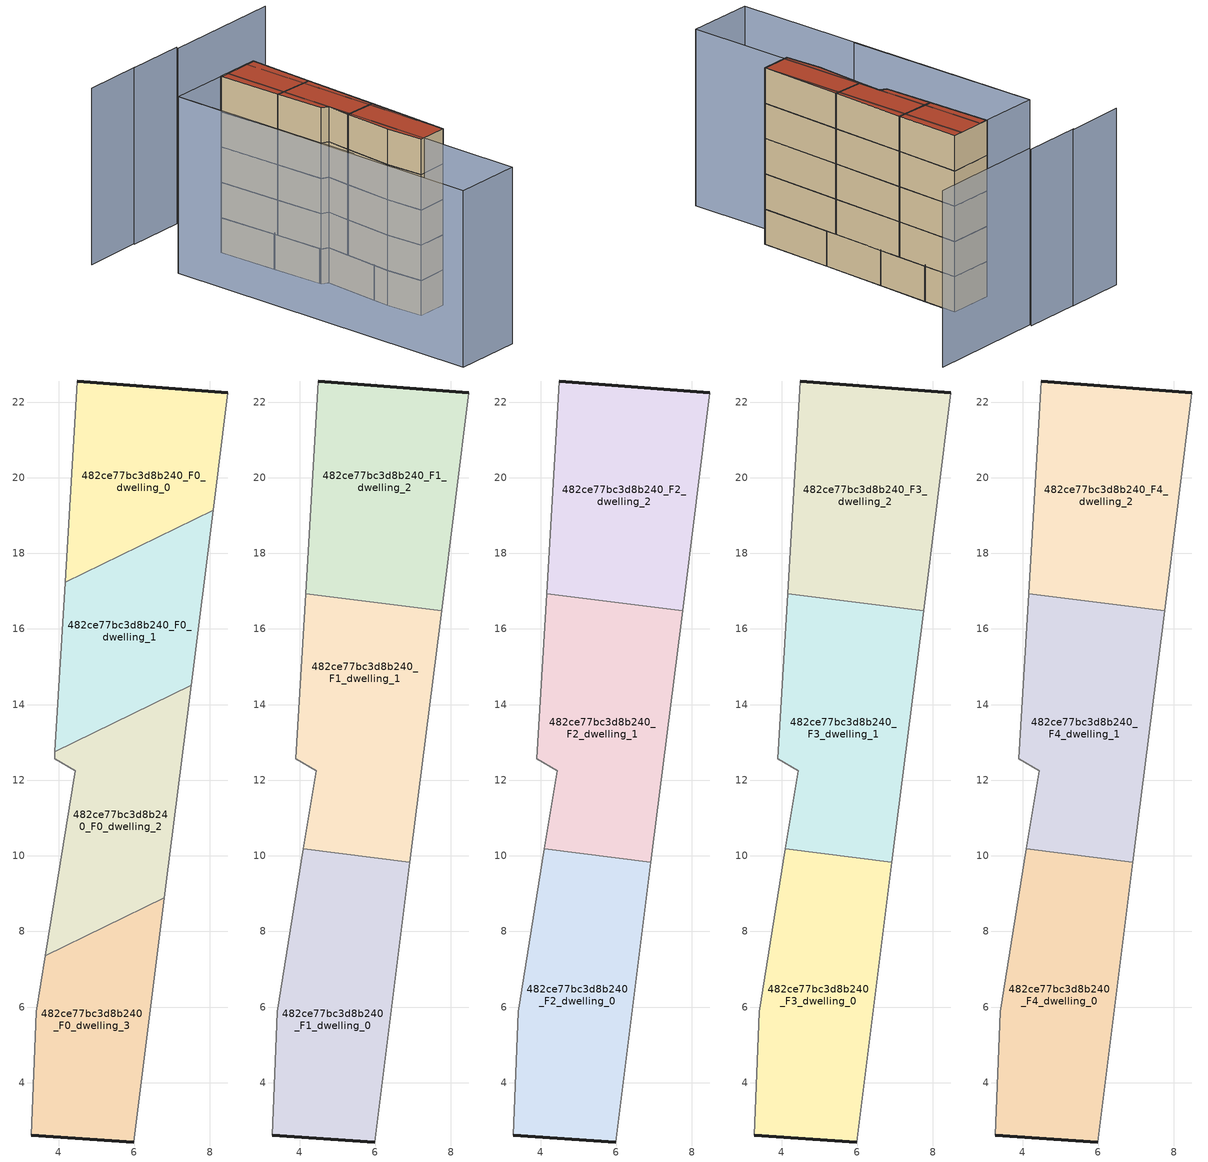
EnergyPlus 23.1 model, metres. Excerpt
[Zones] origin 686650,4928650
482ce77bc3d8b240_F0_dwelling_0
 floor ground (EU_floor_Construction): 8.09,19.15 8.48,22.25 4.5,22.56 4.18,17.23 z0
 wall outside (EU_wall_Construction): 4.5,22.56 8.48,22.25 z0:3
 wall adiabatic (EU_wall_Construction): 4.18,17.23 4.5,22.56 / 8.48,22.25 8.09,19.15 z0:3
 wall to 482ce77bc3d8b240_F0_dwelling_1 (EU_wall_Construction): 8.09,19.15 4.18,17.23 z0:3
482ce77bc3d8b240_F0_dwelling_1
 floor ground (EU_floor_Construction): 7.51,14.51 8.09,19.15 4.18,17.23 3.91,12.75 z0
 wall adiabatic (EU_wall_Construction): 3.91,12.75 4.18,17.23 / 8.09,19.15 7.51,14.51 z0:3
 wall to 482ce77bc3d8b240_F0_dwelling_2 (EU_wall_Construction): 7.51,14.51 3.9,12.75 z0:3
482ce77bc3d8b240_F0_dwelling_2
 floor ground (EU_floor_Construction): 6.8,8.9 7.51,14.51 3.91,12.75 3.89,12.57 4.44,12.25 3.64,7.35 z0
 wall adiabatic (EU_wall_Construction): 7.51,14.51 6.8,8.9 / 3.64,7.35 4.44,12.25 3.89,12.57 3.91,12.75 z0:3
 wall to 482ce77bc3d8b240_F0_dwelling_3 (EU_wall_Construction): 6.8,8.9 3.64,7.35 z0:3
482ce77bc3d8b240_F0_dwelling_3
 floor ground (EU_floor_Construction): 5.99,2.43 6.8,8.9 3.64,7.35 3.4,5.88 3.27,2.61 z0
 wall outside (EU_wall_Construction): 5.99,2.43 3.27,2.61 z0:3
 wall adiabatic (EU_wall_Construction): 3.27,2.61 3.4,5.88 3.64,7.35 / 6.8,8.9 5.99,2.43 z0:3
482ce77bc3d8b240_F1_dwelling_0
 floor to 482ce77bc3d8b240_F0_dwelling_2 (EU_floor_Construction): 6.8,8.9 6.92,9.83 4.1,10.18 3.64,7.35 z3
 floor to 482ce77bc3d8b240_F0_dwelling_3 (EU_floor_Construction): 5.99,2.43 6.8,8.9 3.64,7.35 3.4,5.88 3.27,2.61 z3
 wall outside (EU_wall_Construction): 5.99,2.43 3.27,2.61 z3:6
 wall adiabatic (EU_wall_Construction): 3.27,2.61 3.4,5.88 4.1,10.18 / 6.92,9.83 5.99,2.43 z3:6
 wall to 482ce77bc3d8b240_F1_dwelling_1 (EU_wall_Construction): 4.1,10.18 6.92,9.83 z3:6
482ce77bc3d8b240_F1_dwelling_1
 floor to 482ce77bc3d8b240_F0_dwelling_2 (EU_floor_Construction): 6.92,9.83 7.51,14.51 3.9,12.75 3.89,12.57 4.44,12.25 4.1,10.18 z3
 floor to 482ce77bc3d8b240_F0_dwelling_1 (EU_floor_Construction): 7.51,14.51 7.75,16.48 4.16,16.93 3.9,12.75 z3
 wall adiabatic (EU_wall_Construction): 7.76,16.48 6.92,9.83 / 4.1,10.18 4.44,12.25 3.89,12.57 4.16,16.93 z3:6
 wall to 482ce77bc3d8b240_F1_dwelling_2 (EU_wall_Construction): 4.16,16.93 7.75,16.48 z3:6
482ce77bc3d8b240_F1_dwelling_2
 floor to 482ce77bc3d8b240_F0_dwelling_0 (EU_floor_Construction): 8.09,19.15 8.48,22.25 4.5,22.56 4.18,17.23 z3
 floor to 482ce77bc3d8b240_F0_dwelling_1 (EU_floor_Construction): 7.75,16.48 8.09,19.15 4.18,17.23 4.16,16.93 z3
 wall outside (EU_wall_Construction): 4.5,22.56 8.48,22.25 z3:6
 wall adiabatic (EU_wall_Construction): 4.16,16.93 4.5,22.56 / 8.48,22.25 7.76,16.48 z3:6
482ce77bc3d8b240_F2_dwelling_0
 floor to 482ce77bc3d8b240_F1_dwelling_0 (EU_floor_Construction): 5.99,2.43 6.92,9.83 4.1,10.18 3.4,5.88 3.27,2.61 z6
 wall outside (EU_wall_Construction): 5.99,2.43 3.27,2.61 z6:9
 wall adiabatic (EU_wall_Construction): 3.27,2.61 3.4,5.88 4.1,10.18 / 6.92,9.83 5.99,2.43 z6:9
 wall to 482ce77bc3d8b240_F2_dwelling_1 (EU_wall_Construction): 4.1,10.18 6.92,9.83 z6:9
482ce77bc3d8b240_F2_dwelling_1
 floor to 482ce77bc3d8b240_F1_dwelling_1 (EU_floor_Construction): 6.92,9.83 7.75,16.48 4.16,16.93 3.89,12.57 4.44,12.25 4.1,10.18 z6
 wall adiabatic (EU_wall_Construction): 7.76,16.48 6.92,9.83 / 4.1,10.18 4.44,12.25 3.89,12.57 4.16,16.93 z6:9
 wall to 482ce77bc3d8b240_F2_dwelling_2 (EU_wall_Construction): 4.16,16.93 7.75,16.48 z6:9
482ce77bc3d8b240_F2_dwelling_2
 floor to 482ce77bc3d8b240_F1_dwelling_2 (EU_floor_Construction): 7.75,16.48 8.48,22.25 4.5,22.56 4.16,16.93 z6
 wall outside (EU_wall_Construction): 4.5,22.56 8.48,22.25 z6:9
 wall adiabatic (EU_wall_Construction): 4.16,16.93 4.5,22.56 / 8.48,22.25 7.76,16.48 z6:9
482ce77bc3d8b240_F3_dwelling_0
 floor to 482ce77bc3d8b240_F2_dwelling_0 (EU_floor_Construction): 5.99,2.43 6.92,9.83 4.1,10.18 3.4,5.88 3.27,2.61 z9
 wall outside (EU_wall_Construction): 5.99,2.43 3.27,2.61 z9:12
 wall adiabatic (EU_wall_Construction): 3.27,2.61 3.4,5.88 4.1,10.18 / 6.92,9.83 5.99,2.43 z9:12
 wall to 482ce77bc3d8b240_F3_dwelling_1 (EU_wall_Construction): 4.1,10.18 6.92,9.83 z9:12
482ce77bc3d8b240_F3_dwelling_1
 floor to 482ce77bc3d8b240_F2_dwelling_1 (EU_floor_Construction): 6.92,9.83 7.75,16.48 4.16,16.93 3.89,12.57 4.44,12.25 4.1,10.18 z9
 wall adiabatic (EU_wall_Construction): 7.76,16.48 6.92,9.83 / 4.1,10.18 4.44,12.25 3.89,12.57 4.16,16.93 z9:12
 wall to 482ce77bc3d8b240_F3_dwelling_2 (EU_wall_Construction): 4.16,16.93 7.75,16.48 z9:12
482ce77bc3d8b240_F3_dwelling_2
 floor to 482ce77bc3d8b240_F2_dwelling_2 (EU_floor_Construction): 7.75,16.48 8.48,22.25 4.5,22.56 4.16,16.93 z9
 wall outside (EU_wall_Construction): 4.5,22.56 8.48,22.25 z9:12
 wall adiabatic (EU_wall_Construction): 4.16,16.93 4.5,22.56 / 8.48,22.25 7.76,16.48 z9:12
482ce77bc3d8b240_F4_dwelling_0
 floor to 482ce77bc3d8b240_F3_dwelling_0 (EU_floor_Construction): 5.99,2.43 6.92,9.83 4.1,10.18 3.4,5.88 3.27,2.61 z12
 wall outside (EU_wall_Construction): 5.99,2.43 3.27,2.61 z12:15
 wall adiabatic (EU_wall_Construction): 3.27,2.61 3.4,5.88 4.1,10.18 / 6.92,9.83 5.99,2.43 z12:15
 wall to 482ce77bc3d8b240_F4_dwelling_1 (EU_wall_Construction): 4.1,10.18 6.92,9.83 z12:15
 roof outside (EU_roof_Construction): 6.92,9.83 5.99,2.43 3.27,2.61 3.4,5.88 4.1,10.18 z15
482ce77bc3d8b240_F4_dwelling_1
 floor to 482ce77bc3d8b240_F3_dwelling_1 (EU_floor_Construction): 6.92,9.83 7.75,16.48 4.16,16.93 3.89,12.57 4.44,12.25 4.1,10.18 z12
 wall adiabatic (EU_wall_Construction): 7.76,16.48 6.92,9.83 / 4.1,10.18 4.44,12.25 3.89,12.57 4.16,16.93 z12:15
 wall to 482ce77bc3d8b240_F4_dwelling_2 (EU_wall_Construction): 4.16,16.93 7.75,16.48 z12:15
 roof outside (EU_roof_Construction): 7.76,16.48 6.92,9.83 4.1,10.18 4.44,12.25 3.89,12.57 4.16,16.93 z15
482ce77bc3d8b240_F4_dwelling_2
 floor to 482ce77bc3d8b240_F3_dwelling_2 (EU_floor_Construction): 7.75,16.48 8.48,22.25 4.5,22.56 4.16,16.93 z12
 wall outside (EU_wall_Construction): 4.5,22.56 8.48,22.25 z12:15
 wall adiabatic (EU_wall_Construction): 4.16,16.93 4.5,22.56 / 8.48,22.25 7.76,16.48 z12:15
 roof outside (EU_roof_Construction): 8.48,22.25 7.76,16.48 4.16,16.93 4.5,22.56 z15
shading: 5.99,2.43 7.62,22.31 / -0.69,22.97 -2.08,5.29 / 7.23,28.66 1.98,29.07 / 2.15,29.13 -3.18,29.51 / 17.88,27.67 7.17,28.49 / -3.13,-5.85 -0.69,23 / -0.69,23 5.3,22.49 / 5.3,22.49 2.87,-6.35 / 2.87,-6.35 -3.13,-5.85 z0:15
[Building]
EU S2 Campaign: North Axis=0; Terrain=City; Solar Distribution=FullExterior
[Site:Location]
Bologna: Latitude=44.5; Longitude=11.25; Time Zone=1; Elevation=37
[SizingPeriod:WeatherFileDays]
AnnualSizingPeriod: Begin Month=1; Begin Day of Month=1; End Month=12; End Day of Month=31; Day of Week for Start Day=Monday; Use Weather File Daylight Saving Period=No; Use Weather File Rain and Snow Indicators=No
[MATERIAL]
EU_InternalMass_Material: Roughness=MediumRough; Thickness=0.1; Conductivity=1; Density=1800; Specific Heat=900; Thermal Absorptance=0.9; Solar Absorptance=0.7; Visible Absorptance=0.7
[MATERIAL:NOMASS] Roughness=MediumRough; Thermal Absorptance=0.9; Solar Absorptance=0.7; Visible Absorptance=0.7
Name | Thermal Resistance
EU_wall_NoMass | 0.905828
EU_roof_NoMass | 0.37593
EU_floor_NoMass | 0.67114
[CONSTRUCTION]
EU_wall_Construction: EU_wall_NoMass
EU_roof_Construction: EU_roof_NoMass
EU_floor_Construction: EU_floor_NoMass
EU_InternalMass_Construction: EU_InternalMass_Material
[ZONE] Type=1; Multiplier=1; Ceiling Height=autocalculate; Floor Area=autocalculate; Part of Total Floor Area=Yes
Name | Volume
482ce77bc3d8b240_F0_dwelling_0 | 49.054
482ce77bc3d8b240_F1_dwelling_0; 482ce77bc3d8b240_F2_dwelling_0; 482ce77bc3d8b240_F3_dwelling_0; 482ce77bc3d8b240_F4_dwelling_0 | 65.406
482ce77bc3d8b240_F0_dwelling_1 | 49.0525
482ce77bc3d8b240_F1_dwelling_1 | 65.3936
482ce77bc3d8b240_F2_dwelling_1; 482ce77bc3d8b240_F3_dwelling_1; 482ce77bc3d8b240_F4_dwelling_1 | 65.4038
482ce77bc3d8b240_F0_dwelling_2 | 49.051
482ce77bc3d8b240_F1_dwelling_2 | 65.4045
482ce77bc3d8b240_F2_dwelling_2; 482ce77bc3d8b240_F3_dwelling_2; 482ce77bc3d8b240_F4_dwelling_2 | 65.4097
482ce77bc3d8b240_F0_dwelling_3 | 49.0569
[INTERNALMASS] Construction=EU_InternalMass_Construction
Name | Zone or ZoneList | Surface Area
482ce77bc3d8b240_F0_dwelling_0_EU_InternalMass | 482ce77bc3d8b240_F0_dwelling_0 | 16.3514
482ce77bc3d8b240_F0_dwelling_1_EU_InternalMass | 482ce77bc3d8b240_F0_dwelling_1 | 16.3511
482ce77bc3d8b240_F0_dwelling_2_EU_InternalMass | 482ce77bc3d8b240_F0_dwelling_2 | 16.35
482ce77bc3d8b240_F0_dwelling_3_EU_InternalMass | 482ce77bc3d8b240_F0_dwelling_3 | 16.3522
482ce77bc3d8b240_F1_dwelling_0_EU_InternalMass | 482ce77bc3d8b240_F1_dwelling_0 | 21.8021
482ce77bc3d8b240_F1_dwelling_1_EU_InternalMass | 482ce77bc3d8b240_F1_dwelling_1 | 21.8008
482ce77bc3d8b240_F1_dwelling_2_EU_InternalMass | 482ce77bc3d8b240_F1_dwelling_2 | 21.8034
482ce77bc3d8b240_F2_dwelling_0_EU_InternalMass | 482ce77bc3d8b240_F2_dwelling_0 | 21.8021
482ce77bc3d8b240_F2_dwelling_1_EU_InternalMass | 482ce77bc3d8b240_F2_dwelling_1 | 21.8008
482ce77bc3d8b240_F2_dwelling_2_EU_InternalMass | 482ce77bc3d8b240_F2_dwelling_2 | 21.8034
482ce77bc3d8b240_F3_dwelling_0_EU_InternalMass | 482ce77bc3d8b240_F3_dwelling_0 | 21.8021
482ce77bc3d8b240_F3_dwelling_1_EU_InternalMass | 482ce77bc3d8b240_F3_dwelling_1 | 21.8008
482ce77bc3d8b240_F3_dwelling_2_EU_InternalMass | 482ce77bc3d8b240_F3_dwelling_2 | 21.8034
482ce77bc3d8b240_F4_dwelling_0_EU_InternalMass | 482ce77bc3d8b240_F4_dwelling_0 | 21.8021
482ce77bc3d8b240_F4_dwelling_1_EU_InternalMass | 482ce77bc3d8b240_F4_dwelling_1 | 21.8008
482ce77bc3d8b240_F4_dwelling_2_EU_InternalMass | 482ce77bc3d8b240_F4_dwelling_2 | 21.8034
[OTHEREQUIPMENT] Fuel Type=Electricity; Design Level Calculation Method=Watts/Area; Power per Zone Floor Area=1; Fraction Latent=0; Fraction Radiant=0; Fraction Lost=0; Carbon Dioxide Generation Rate=0; EndUse Subcategory=EU_Step8_InternalGains
Name | Zone or ZoneList or Space or SpaceList | Schedule
EU_Step8_InternalGain_482ce77bc3d8b240_F0_dwelling_0_f000 | 482ce77bc3d8b240_F0_dwelling_0 | EU_Step8_GainSchedule_482ce77bc3d8b240_F0_dwelling_0_f000
EU_Step8_InternalGain_482ce77bc3d8b240_F0_dwelling_1_f000 | 482ce77bc3d8b240_F0_dwelling_1 | EU_Step8_GainSchedule_482ce77bc3d8b240_F0_dwelling_1_f000
EU_Step8_InternalGain_482ce77bc3d8b240_F0_dwelling_2_f000 | 482ce77bc3d8b240_F0_dwelling_2 | EU_Step8_GainSchedule_482ce77bc3d8b240_F0_dwelling_2_f000
EU_Step8_InternalGain_482ce77bc3d8b240_F0_dwelling_3_f000 | 482ce77bc3d8b240_F0_dwelling_3 | EU_Step8_GainSchedule_482ce77bc3d8b240_F0_dwelling_3_f000
EU_Step8_InternalGain_482ce77bc3d8b240_F1_dwelling_0_f000 | 482ce77bc3d8b240_F1_dwelling_0 | EU_Step8_GainSchedule_482ce77bc3d8b240_F1_dwelling_0_f000
EU_Step8_InternalGain_482ce77bc3d8b240_F1_dwelling_1_f000 | 482ce77bc3d8b240_F1_dwelling_1 | EU_Step8_GainSchedule_482ce77bc3d8b240_F1_dwelling_1_f000
EU_Step8_InternalGain_482ce77bc3d8b240_F1_dwelling_2_f000 | 482ce77bc3d8b240_F1_dwelling_2 | EU_Step8_GainSchedule_482ce77bc3d8b240_F1_dwelling_2_f000
EU_Step8_InternalGain_482ce77bc3d8b240_F2_dwelling_0_f000 | 482ce77bc3d8b240_F2_dwelling_0 | EU_Step8_GainSchedule_482ce77bc3d8b240_F2_dwelling_0_f000
EU_Step8_InternalGain_482ce77bc3d8b240_F2_dwelling_1_f000 | 482ce77bc3d8b240_F2_dwelling_1 | EU_Step8_GainSchedule_482ce77bc3d8b240_F2_dwelling_1_f000
EU_Step8_InternalGain_482ce77bc3d8b240_F2_dwelling_2_f000 | 482ce77bc3d8b240_F2_dwelling_2 | EU_Step8_GainSchedule_482ce77bc3d8b240_F2_dwelling_2_f000
EU_Step8_InternalGain_482ce77bc3d8b240_F3_dwelling_0_f000 | 482ce77bc3d8b240_F3_dwelling_0 | EU_Step8_GainSchedule_482ce77bc3d8b240_F3_dwelling_0_f000
EU_Step8_InternalGain_482ce77bc3d8b240_F3_dwelling_1_f000 | 482ce77bc3d8b240_F3_dwelling_1 | EU_Step8_GainSchedule_482ce77bc3d8b240_F3_dwelling_1_f000
EU_Step8_InternalGain_482ce77bc3d8b240_F3_dwelling_2_f000 | 482ce77bc3d8b240_F3_dwelling_2 | EU_Step8_GainSchedule_482ce77bc3d8b240_F3_dwelling_2_f000
EU_Step8_InternalGain_482ce77bc3d8b240_F4_dwelling_0_f000 | 482ce77bc3d8b240_F4_dwelling_0 | EU_Step8_GainSchedule_482ce77bc3d8b240_F4_dwelling_0_f000
EU_Step8_InternalGain_482ce77bc3d8b240_F4_dwelling_1_f000 | 482ce77bc3d8b240_F4_dwelling_1 | EU_Step8_GainSchedule_482ce77bc3d8b240_F4_dwelling_1_f000
EU_Step8_InternalGain_482ce77bc3d8b240_F4_dwelling_2_f000 | 482ce77bc3d8b240_F4_dwelling_2 | EU_Step8_GainSchedule_482ce77bc3d8b240_F4_dwelling_2_f000
[ZONEVENTILATION:DESIGNFLOWRATE] Schedule=EU_AlwaysOn; Design Flow Rate Calculation Method=AirChanges/Hour; Air Changes per Hour=0.73129; Ventilation Type=Natural; Fan Pressure Rise=0; Fan Total Efficiency=1; Constant Term Coefficient=1; Temperature Term Coefficient=0; Velocity Term Coefficient=0; Velocity Squared Term Coefficient=0; Minimum Indoor Temperature=-100; Maximum Indoor Temperature=100; Delta Temperature=-100; Minimum Outdoor Temperature=-100; Maximum Outdoor Temperature=100; Maximum Wind Speed=40
Name | Zone or ZoneList or Space or SpaceList
EU_ConstantAir_482ce77bc3d8b240_F0_dwelling_0 | 482ce77bc3d8b240_F0_dwelling_0
EU_ConstantAir_482ce77bc3d8b240_F0_dwelling_1 | 482ce77bc3d8b240_F0_dwelling_1
EU_ConstantAir_482ce77bc3d8b240_F0_dwelling_2 | 482ce77bc3d8b240_F0_dwelling_2
EU_ConstantAir_482ce77bc3d8b240_F0_dwelling_3 | 482ce77bc3d8b240_F0_dwelling_3
EU_ConstantAir_482ce77bc3d8b240_F1_dwelling_0 | 482ce77bc3d8b240_F1_dwelling_0
EU_ConstantAir_482ce77bc3d8b240_F1_dwelling_1 | 482ce77bc3d8b240_F1_dwelling_1
EU_ConstantAir_482ce77bc3d8b240_F1_dwelling_2 | 482ce77bc3d8b240_F1_dwelling_2
EU_ConstantAir_482ce77bc3d8b240_F2_dwelling_0 | 482ce77bc3d8b240_F2_dwelling_0
EU_ConstantAir_482ce77bc3d8b240_F2_dwelling_1 | 482ce77bc3d8b240_F2_dwelling_1
EU_ConstantAir_482ce77bc3d8b240_F2_dwelling_2 | 482ce77bc3d8b240_F2_dwelling_2
EU_ConstantAir_482ce77bc3d8b240_F3_dwelling_0 | 482ce77bc3d8b240_F3_dwelling_0
EU_ConstantAir_482ce77bc3d8b240_F3_dwelling_1 | 482ce77bc3d8b240_F3_dwelling_1
EU_ConstantAir_482ce77bc3d8b240_F3_dwelling_2 | 482ce77bc3d8b240_F3_dwelling_2
EU_ConstantAir_482ce77bc3d8b240_F4_dwelling_0 | 482ce77bc3d8b240_F4_dwelling_0
EU_ConstantAir_482ce77bc3d8b240_F4_dwelling_1 | 482ce77bc3d8b240_F4_dwelling_1
EU_ConstantAir_482ce77bc3d8b240_F4_dwelling_2 | 482ce77bc3d8b240_F4_dwelling_2
[HVACTEMPLATE:THERMOSTAT] Constant Heating Setpoint=20; Constant Cooling Setpoint=50
EU_HeatOnly_482ce77bc3d8b240_F0_dwelling_0; EU_HeatOnly_482ce77bc3d8b240_F0_dwelling_1; EU_HeatOnly_482ce77bc3d8b240_F0_dwelling_2; EU_HeatOnly_482ce77bc3d8b240_F0_dwelling_3; EU_HeatOnly_482ce77bc3d8b240_F1_dwelling_0; EU_HeatOnly_482ce77bc3d8b240_F1_dwelling_1; EU_HeatOnly_482ce77bc3d8b240_F1_dwelling_2; EU_HeatOnly_482ce77bc3d8b240_F2_dwelling_0; EU_HeatOnly_482ce77bc3d8b240_F2_dwelling_1; EU_HeatOnly_482ce77bc3d8b240_F2_dwelling_2; EU_HeatOnly_482ce77bc3d8b240_F3_dwelling_0; EU_HeatOnly_482ce77bc3d8b240_F3_dwelling_1; EU_HeatOnly_482ce77bc3d8b240_F3_dwelling_2; EU_HeatOnly_482ce77bc3d8b240_F4_dwelling_0; EU_HeatOnly_482ce77bc3d8b240_F4_dwelling_1; EU_HeatOnly_482ce77bc3d8b240_F4_dwelling_2
[HVACTEMPLATE:ZONE:IDEALLOADSAIRSYSTEM] System Availability Schedule=EU_AlwaysOn; Maximum Heating Supply Air Temperature=50; Minimum Cooling Supply Air Temperature=13; Maximum Heating Supply Air Humidity Ratio=0.0156; Minimum Cooling Supply Air Humidity Ratio=0.0077; Heating Limit=NoLimit; Cooling Limit=NoLimit; Heating Availability Schedule=EU_AlwaysOn; Cooling Availability Schedule=EU_CoolingOff; Dehumidification Control Type=ConstantSensibleHeatRatio; Cooling Sensible Heat Ratio=0.7; Dehumidification Setpoint=60; Humidification Control Type=None; Humidification Setpoint=30; Outdoor Air Method=None; Outdoor Air Flow Rate per Person=0.00944; Outdoor Air Flow Rate per Zone Floor Area=0; Outdoor Air Flow Rate per Zone=0; Demand Controlled Ventilation Type=None; Outdoor Air Economizer Type=NoEconomizer; Heat Recovery Type=None; Sensible Heat Recovery Effectiveness=0.7; Latent Heat Recovery Effectiveness=0.65
Name | Template Thermostat
482ce77bc3d8b240_F0_dwelling_0 | EU_HeatOnly_482ce77bc3d8b240_F0_dwelling_0
482ce77bc3d8b240_F0_dwelling_1 | EU_HeatOnly_482ce77bc3d8b240_F0_dwelling_1
482ce77bc3d8b240_F0_dwelling_2 | EU_HeatOnly_482ce77bc3d8b240_F0_dwelling_2
482ce77bc3d8b240_F0_dwelling_3 | EU_HeatOnly_482ce77bc3d8b240_F0_dwelling_3
482ce77bc3d8b240_F1_dwelling_0 | EU_HeatOnly_482ce77bc3d8b240_F1_dwelling_0
482ce77bc3d8b240_F1_dwelling_1 | EU_HeatOnly_482ce77bc3d8b240_F1_dwelling_1
482ce77bc3d8b240_F1_dwelling_2 | EU_HeatOnly_482ce77bc3d8b240_F1_dwelling_2
482ce77bc3d8b240_F2_dwelling_0 | EU_HeatOnly_482ce77bc3d8b240_F2_dwelling_0
482ce77bc3d8b240_F2_dwelling_1 | EU_HeatOnly_482ce77bc3d8b240_F2_dwelling_1
482ce77bc3d8b240_F2_dwelling_2 | EU_HeatOnly_482ce77bc3d8b240_F2_dwelling_2
482ce77bc3d8b240_F3_dwelling_0 | EU_HeatOnly_482ce77bc3d8b240_F3_dwelling_0
482ce77bc3d8b240_F3_dwelling_1 | EU_HeatOnly_482ce77bc3d8b240_F3_dwelling_1
482ce77bc3d8b240_F3_dwelling_2 | EU_HeatOnly_482ce77bc3d8b240_F3_dwelling_2
482ce77bc3d8b240_F4_dwelling_0 | EU_HeatOnly_482ce77bc3d8b240_F4_dwelling_0
482ce77bc3d8b240_F4_dwelling_1 | EU_HeatOnly_482ce77bc3d8b240_F4_dwelling_1
482ce77bc3d8b240_F4_dwelling_2 | EU_HeatOnly_482ce77bc3d8b240_F4_dwelling_2
[SIZING:ZONE] Zone Cooling Design Supply Air Temperature Input Method=SupplyAirTemperature; Zone Cooling Design Supply Air Temperature=13; Zone Heating Design Supply Air Temperature Input Method=SupplyAirTemperature; Zone Heating Design Supply Air Temperature=50; Zone Cooling Design Supply Air Humidity Ratio=0.008; Zone Heating Design Supply Air Humidity Ratio=0.008; Cooling Design Air Flow Method=DesignDay; Cooling Design Air Flow Rate=0; Cooling Minimum Air Flow per Zone Floor Area=0.000762; Cooling Minimum Air Flow=0; Cooling Minimum Air Flow Fraction=0.2; Heating Design Air Flow Method=DesignDay; Heating Design Air Flow Rate=0; Heating Maximum Air Flow per Zone Floor Area=0.002032; Heating Maximum Air Flow=0.141576; Heating Maximum Air Flow Fraction=0.3; Account for Dedicated Outdoor Air System=No; Dedicated Outdoor Air System Control Strategy=NeutralSupplyAir; Dedicated Outdoor Air Low Setpoint Temperature for Design=autosize; Dedicated Outdoor Air High Setpoint Temperature for Design=autosize; Zone Load Sizing Method=Sensible Load Only No Latent Load; Zone Latent Cooling Design Supply Air Humidity Ratio Input Method=HumidityRatioDifference; Zone Cooling Design Supply Air Humidity Ratio Difference=0.005; Zone Latent Heating Design Supply Air Humidity Ratio Input Method=HumidityRatioDifference; Zone Humidification Design Supply Air Humidity Ratio Difference=0.005
482ce77bc3d8b240_F0_dwelling_0; 482ce77bc3d8b240_F0_dwelling_1; 482ce77bc3d8b240_F0_dwelling_2; 482ce77bc3d8b240_F0_dwelling_3; 482ce77bc3d8b240_F1_dwelling_0; 482ce77bc3d8b240_F1_dwelling_1; 482ce77bc3d8b240_F1_dwelling_2; 482ce77bc3d8b240_F2_dwelling_0; 482ce77bc3d8b240_F2_dwelling_1; 482ce77bc3d8b240_F2_dwelling_2; 482ce77bc3d8b240_F3_dwelling_0; 482ce77bc3d8b240_F3_dwelling_1; 482ce77bc3d8b240_F3_dwelling_2; 482ce77bc3d8b240_F4_dwelling_0; 482ce77bc3d8b240_F4_dwelling_1; 482ce77bc3d8b240_F4_dwelling_2
[SCHEDULE:CONSTANT]
Name | Hourly Value
EU_AlwaysOn | 1
EU_CoolingOff | 0
[SCHEDULE:FILE] Column Number=1; Rows to Skip at Top=0; Number of Hours of Data=8760; Column Separator=Comma; Interpolate to Timestep=No; Minutes per Item=60; Adjust Schedule for Daylight Savings=Yes
Name | File
EU_Step8_GainSchedule_482ce77bc3d8b240_F0_dwelling_0_f000 | ../../schedules/482ce77bc3d8b240/482ce77bc3d8b240_F0_dwelling_0_f000_gain.csv
EU_Step8_GainSchedule_482ce77bc3d8b240_F0_dwelling_1_f000 | ../../schedules/482ce77bc3d8b240/482ce77bc3d8b240_F0_dwelling_1_f000_gain.csv
EU_Step8_GainSchedule_482ce77bc3d8b240_F0_dwelling_2_f000 | ../../schedules/482ce77bc3d8b240/482ce77bc3d8b240_F0_dwelling_2_f000_gain.csv
EU_Step8_GainSchedule_482ce77bc3d8b240_F0_dwelling_3_f000 | ../../schedules/482ce77bc3d8b240/482ce77bc3d8b240_F0_dwelling_3_f000_gain.csv
EU_Step8_GainSchedule_482ce77bc3d8b240_F1_dwelling_0_f000 | ../../schedules/482ce77bc3d8b240/482ce77bc3d8b240_F1_dwelling_0_f000_gain.csv
EU_Step8_GainSchedule_482ce77bc3d8b240_F1_dwelling_1_f000 | ../../schedules/482ce77bc3d8b240/482ce77bc3d8b240_F1_dwelling_1_f000_gain.csv
EU_Step8_GainSchedule_482ce77bc3d8b240_F1_dwelling_2_f000 | ../../schedules/482ce77bc3d8b240/482ce77bc3d8b240_F1_dwelling_2_f000_gain.csv
EU_Step8_GainSchedule_482ce77bc3d8b240_F2_dwelling_0_f000 | ../../schedules/482ce77bc3d8b240/482ce77bc3d8b240_F2_dwelling_0_f000_gain.csv
EU_Step8_GainSchedule_482ce77bc3d8b240_F2_dwelling_1_f000 | ../../schedules/482ce77bc3d8b240/482ce77bc3d8b240_F2_dwelling_1_f000_gain.csv
EU_Step8_GainSchedule_482ce77bc3d8b240_F2_dwelling_2_f000 | ../../schedules/482ce77bc3d8b240/482ce77bc3d8b240_F2_dwelling_2_f000_gain.csv
EU_Step8_GainSchedule_482ce77bc3d8b240_F3_dwelling_0_f000 | ../../schedules/482ce77bc3d8b240/482ce77bc3d8b240_F3_dwelling_0_f000_gain.csv
EU_Step8_GainSchedule_482ce77bc3d8b240_F3_dwelling_1_f000 | ../../schedules/482ce77bc3d8b240/482ce77bc3d8b240_F3_dwelling_1_f000_gain.csv
EU_Step8_GainSchedule_482ce77bc3d8b240_F3_dwelling_2_f000 | ../../schedules/482ce77bc3d8b240/482ce77bc3d8b240_F3_dwelling_2_f000_gain.csv
EU_Step8_GainSchedule_482ce77bc3d8b240_F4_dwelling_0_f000 | ../../schedules/482ce77bc3d8b240/482ce77bc3d8b240_F4_dwelling_0_f000_gain.csv
EU_Step8_GainSchedule_482ce77bc3d8b240_F4_dwelling_1_f000 | ../../schedules/482ce77bc3d8b240/482ce77bc3d8b240_F4_dwelling_1_f000_gain.csv
EU_Step8_GainSchedule_482ce77bc3d8b240_F4_dwelling_2_f000 | ../../schedules/482ce77bc3d8b240/482ce77bc3d8b240_F4_dwelling_2_f000_gain.csv
